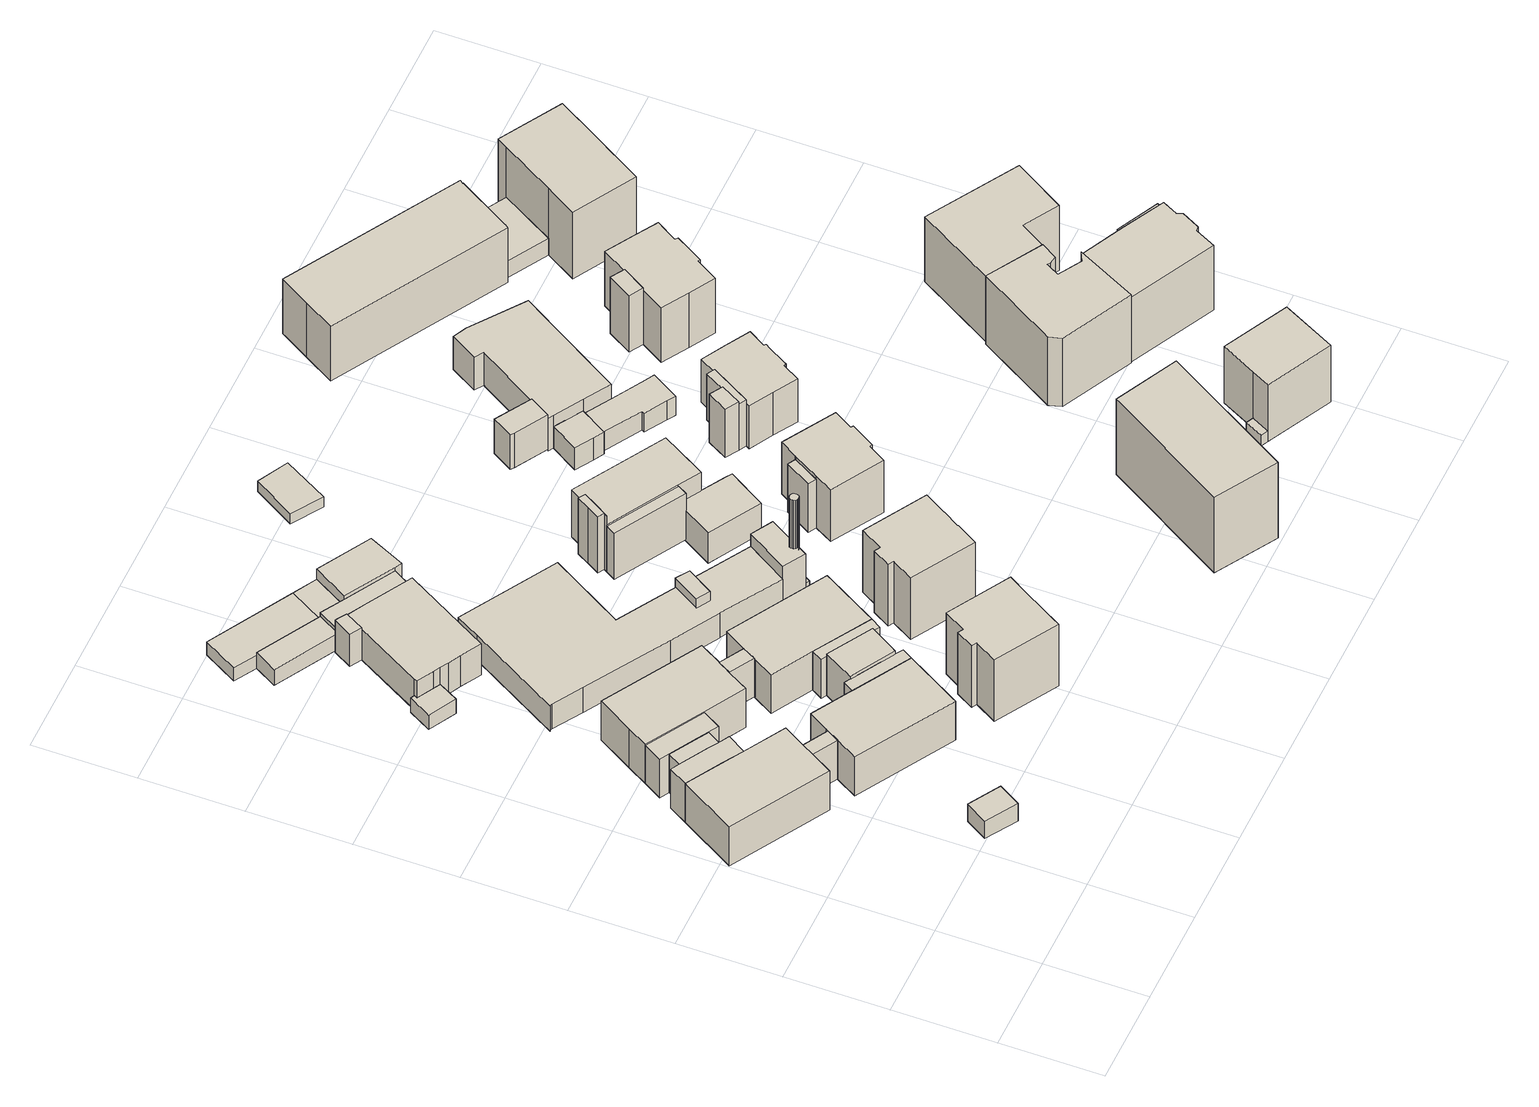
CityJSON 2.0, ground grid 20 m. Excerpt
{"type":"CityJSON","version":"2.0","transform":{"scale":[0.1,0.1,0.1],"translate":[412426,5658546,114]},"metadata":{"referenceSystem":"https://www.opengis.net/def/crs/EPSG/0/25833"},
"CityObjects":{
"building1":{"type":"Building","attributes":{"Dachtyp_tdc":"tdcTentRoof","Gemeindeschluessel":14612000,"Dachneigung":20.13,"QualitaetDacherkennung":82,"Geometrietyp2DReferenz":"3000","measuredHeight":4.89,"function":"31001_9998","roofType":"3500"},"geometry":[{"type":"Solid","lod":"1","boundaries":[[[[0,1,2,3]],[[4,5,6,7]],[[3,5,4,0]],[[2,6,5,3]],[[1,7,6,2]],[[0,4,7,1]]]]}]},
"building2":{"type":"Building","attributes":{"Gemeindeschluessel":14612000,"Geometrietyp2DReferenz":"3000","function":"31001_9998","roofType":"9999"},"children":["building2-1","building2-2","building2-3","building2-4","building2-5","building2-6","building2-7","building2-8","building2-9","building2-10","building2-11","building2-12"]},
"building2-1":{"type":"BuildingPart","attributes":{"Dachtyp_tdc":"tdcGableRoof","Dachneigung":40.23,"QualitaetDacherkennung":55,"Geometrietyp2DReferenz":"3000","measuredHeight":10.43,"roofType":"3100"},"parents":["building2"],"geometry":[{"type":"Solid","lod":"1","boundaries":[[[[8,9,10,11,12]],[[13,14,15,16,17]],[[12,13,17,8]],[[11,14,13,12]],[[10,15,14,11]],[[9,16,15,10]],[[8,17,16,9]]]]}]},
"building2-2":{"type":"BuildingPart","attributes":{"Dachtyp_tdc":"tdcGableRoof","Dachneigung":39.59,"QualitaetDacherkennung":70,"Geometrietyp2DReferenz":"3000","measuredHeight":13.3,"roofType":"3100"},"parents":["building2"],"geometry":[{"type":"Solid","lod":"1","boundaries":[[[[18,19,20,21,22,23]],[[24,25,26,27,28,29]],[[23,25,24,18]],[[22,26,25,23]],[[21,27,26,22]],[[20,28,27,21]],[[19,29,28,20]],[[18,24,29,19]]]]}]},
"building2-3":{"type":"BuildingPart","attributes":{"Dachtyp_tdc":"tdcHipAndGableRoof","Dachneigung":38.73,"QualitaetDacherkennung":57,"Geometrietyp2DReferenz":"3000","measuredHeight":13.24,"roofType":"5000"},"parents":["building2"],"geometry":[{"type":"Solid","lod":"1","boundaries":[[[[30,31,18,23,32,33,34,35]],[[36,17,16,37,38,25,24,39]],[[35,17,36,30]],[[34,16,17,35]],[[33,37,16,34]],[[32,38,37,33]],[[23,25,38,32]],[[18,24,25,23]],[[31,39,24,18]],[[30,36,39,31]]]]}]},
"building2-4":{"type":"BuildingPart","attributes":{"Dachtyp_tdc":"tdcGableRoof","Dachneigung":39.95,"QualitaetDacherkennung":63,"Geometrietyp2DReferenz":"3000","measuredHeight":13.29,"roofType":"3100"},"parents":["building2"],"geometry":[{"type":"Solid","lod":"1","boundaries":[[[[40,41,42,43]],[[28,27,44,45]],[[43,28,45,40]],[[42,27,28,43]],[[41,44,27,42]],[[40,45,44,41]]]]}]},
"building2-5":{"type":"BuildingPart","attributes":{"Dachtyp_tdc":"tdcGableRoof","Dachneigung":39.58,"QualitaetDacherkennung":53,"Geometrietyp2DReferenz":"3000","measuredHeight":13.25,"roofType":"3100"},"parents":["building2"],"geometry":[{"type":"Solid","lod":"1","boundaries":[[[[46,47,48,49,50,51,52]],[[53,54,55,56,57,58,59]],[[52,54,53,46]],[[51,55,54,52]],[[50,56,55,51]],[[49,57,56,50]],[[48,58,57,49]],[[47,59,58,48]],[[46,53,59,47]]]]}]},
"building2-6":{"type":"BuildingPart","attributes":{"Dachtyp_tdc":"tdcGableRoof","Dachneigung":41.89,"QualitaetDacherkennung":40,"Geometrietyp2DReferenz":"3000","measuredHeight":12.47,"roofType":"3100"},"parents":["building2"],"geometry":[{"type":"Solid","lod":"1","boundaries":[[[[60,61,62,63]],[[64,65,66,67]],[[63,65,64,60]],[[62,66,65,63]],[[61,67,66,62]],[[60,64,67,61]]]]}]},
"building2-7":{"type":"BuildingPart","attributes":{"Dachtyp_tdc":"tdcGableRoof","Dachneigung":39.61,"QualitaetDacherkennung":71,"Geometrietyp2DReferenz":"3000","measuredHeight":13.29,"roofType":"3100"},"parents":["building2"],"geometry":[{"type":"Solid","lod":"1","boundaries":[[[[68,69,70,71,72,73,74,75]],[[76,77,78,79,80,45,81,44]],[[75,77,76,68]],[[74,78,77,75]],[[73,79,78,74]],[[72,80,79,73]],[[71,45,80,72]],[[70,81,45,71]],[[69,44,81,70]],[[68,76,44,69]]]]}]},
"building2-8":{"type":"BuildingPart","attributes":{"Dachtyp_tdc":"tdcGableRoof","Dachneigung":39.49,"QualitaetDacherkennung":53,"Geometrietyp2DReferenz":"3000","measuredHeight":13.28,"roofType":"3100"},"parents":["building2"],"geometry":[{"type":"Solid","lod":"1","boundaries":[[[[82,83,84,85,86,87,88,89,90,91,92]],[[15,14,13,93,94,95,96,97,98,99,100]],[[92,14,15,82]],[[91,13,14,92]],[[90,93,13,91]],[[89,94,93,90]],[[88,95,94,89]],[[87,96,95,88]],[[86,97,96,87]],[[85,98,97,86]],[[84,99,98,85]],[[83,100,99,84]],[[82,15,100,83]]]]}]},
"building2-9":{"type":"BuildingPart","attributes":{"Dachtyp_tdc":"tdcGableRoof","Dachneigung":39.6,"QualitaetDacherkennung":77,"Geometrietyp2DReferenz":"3000","measuredHeight":13.27,"roofType":"3100"},"parents":["building2"],"geometry":[{"type":"Solid","lod":"1","boundaries":[[[[101,52,102,51,103,104,105,106]],[[65,107,64,108,55,109,54,110]],[[105,107,65,106]],[[104,64,107,105]],[[103,108,64,104]],[[51,55,108,103]],[[102,109,55,51]],[[52,54,109,102]],[[101,110,54,52]],[[106,65,110,101]]]]}]},
"building2-10":{"type":"BuildingPart","attributes":{"Dachtyp_tdc":"tdcGableRoof","Dachneigung":39.49,"QualitaetDacherkennung":54,"Geometrietyp2DReferenz":"3000","measuredHeight":13.27,"roofType":"3100"},"parents":["building2"],"geometry":[{"type":"Solid","lod":"1","boundaries":[[[[111,112,113,114,75,73,115,116,117,118]],[[119,120,121,122,123,79,77,124,125,126]],[[118,120,119,111]],[[117,121,120,118]],[[116,122,121,117]],[[115,123,122,116]],[[73,79,123,115]],[[75,77,79,73]],[[114,124,77,75]],[[113,125,124,114]],[[112,126,125,113]],[[111,119,126,112]]]]}]},
"building2-11":{"type":"BuildingPart","attributes":{"Dachtyp_tdc":"tdcGableRoof","Dachneigung":39.66,"QualitaetDacherkennung":78,"Geometrietyp2DReferenz":"3000","measuredHeight":13.26,"roofType":"3100"},"parents":["building2"],"geometry":[{"type":"Solid","lod":"1","boundaries":[[[[127,128,129,130,131,132,133,134]],[[135,97,136,96,137,67,138,66]],[[134,97,135,127]],[[133,136,97,134]],[[132,96,136,133]],[[131,137,96,132]],[[130,67,137,131]],[[129,138,67,130]],[[128,66,138,129]],[[127,135,66,128]]]]}]},
"building2-12":{"type":"BuildingPart","attributes":{"Dachtyp_tdc":"tdcGableRoof","Dachneigung":43.92,"QualitaetDacherkennung":57,"Geometrietyp2DReferenz":"3000","measuredHeight":10.5,"roofType":"3100"},"parents":["building2"],"geometry":[{"type":"Solid","lod":"1","boundaries":[[[[139,140,141,142]],[[57,121,120,58]],[[142,121,57,139]],[[141,120,121,142]],[[140,58,120,141]],[[139,57,58,140]]]]}]},
"building3":{"type":"Building","attributes":{"Dachtyp_tdc":"tdcPolyFlatRoof","Gemeindeschluessel":14612000,"Dachneigung":6.06,"QualitaetDacherkennung":85,"Geometrietyp2DReferenz":"3000","measuredHeight":4.31,"function":"31001_9998","roofType":"2100"},"geometry":[{"type":"Solid","lod":"1","boundaries":[[[[143,144,145,146,147]],[[148,149,150,151,152]],[[147,149,148,143]],[[146,150,149,147]],[[145,151,150,146]],[[144,152,151,145]],[[143,148,152,144]]]]}]},
"building4":{"type":"Building","attributes":{"Gemeindeschluessel":14612000,"Geometrietyp2DReferenz":"3000","function":"31001_9998","roofType":"9999"},"children":["building4-1","building4-2","building4-3"]},
"building4-1":{"type":"BuildingPart","attributes":{"Dachtyp_tdc":"tdcPolyFlatRoof","Dachneigung":0,"QualitaetDacherkennung":68,"Geometrietyp2DReferenz":"3000","measuredHeight":3.52,"roofType":"1000"},"parents":["building4"],"geometry":[{"type":"Solid","lod":"1","boundaries":[[[[153,154,155,156,157,158]],[[159,160,161,162,163,164]],[[158,160,159,153]],[[157,161,160,158]],[[156,162,161,157]],[[155,163,162,156]],[[154,164,163,155]],[[153,159,164,154]]]]}]},
"building4-2":{"type":"BuildingPart","attributes":{"Dachtyp_tdc":"tdcGableRoof","Dachneigung":10.04,"QualitaetDacherkennung":68,"Geometrietyp2DReferenz":"3000","measuredHeight":8.79,"roofType":"3100"},"parents":["building4"],"geometry":[{"type":"Solid","lod":"1","boundaries":[[[[165,166,167,168,169,170,171,172,173,174,175,176]],[[177,178,179,163,180,162,161,181,182,183,184,185]],[[176,178,177,165]],[[175,179,178,176]],[[174,163,179,175]],[[173,180,163,174]],[[172,162,180,173]],[[171,161,162,172]],[[170,181,161,171]],[[169,182,181,170]],[[168,183,182,169]],[[167,184,183,168]],[[166,185,184,167]],[[165,177,185,166]]]]}]},
"building4-3":{"type":"BuildingPart","attributes":{"Dachtyp_tdc":"tdcPolyFlatRoof","Dachneigung":0,"QualitaetDacherkennung":84,"Geometrietyp2DReferenz":"3000","measuredHeight":8.21,"roofType":"1000"},"parents":["building4"],"geometry":[{"type":"Solid","lod":"1","boundaries":[[[[186,187,188,189,190]],[[191,192,193,182,181]],[[190,192,191,186]],[[189,193,192,190]],[[188,182,193,189]],[[187,181,182,188]],[[186,191,181,187]]]]}]},
"building5":{"type":"Building","attributes":{"Dachtyp_tdc":"tdcPolyFlatRoof","Gemeindeschluessel":14612000,"Dachneigung":3.54,"QualitaetDacherkennung":86,"Geometrietyp2DReferenz":"3000","measuredHeight":3.54,"function":"31001_9998","roofType":"2100"},"geometry":[{"type":"Solid","lod":"1","boundaries":[[[[194,195,196,197,198]],[[199,200,201,150,149]],[[198,200,199,194]],[[197,201,200,198]],[[196,150,201,197]],[[195,149,150,196]],[[194,199,149,195]]]]}]},
"building6":{"type":"Building","attributes":{"Gemeindeschluessel":14612000,"Geometrietyp2DReferenz":"3000","function":"31001_9998","roofType":"9999"},"children":["building6-1","building6-2"]},
"building6-1":{"type":"BuildingPart","attributes":{"Dachtyp_tdc":"tdcPolyFlatRoof","Dachneigung":0,"QualitaetDacherkennung":58,"Geometrietyp2DReferenz":"3000","measuredHeight":10.36,"roofType":"1000"},"parents":["building6"],"geometry":[{"type":"Solid","lod":"1","boundaries":[[[[202,203,204,205]],[[206,207,208,209]],[[205,207,206,202]],[[204,208,207,205]],[[203,209,208,204]],[[202,206,209,203]]]]}]},
"building6-2":{"type":"BuildingPart","attributes":{"Dachtyp_tdc":"tdcTentRoof","Dachneigung":28.94,"QualitaetDacherkennung":66,"Geometrietyp2DReferenz":"3000","measuredHeight":17.93,"roofType":"3500"},"parents":["building6"],"geometry":[{"type":"Solid","lod":"1","boundaries":[[[[210,211,212,213,214,215,216,217,218,219]],[[220,221,222,223,224,225,209,208,226,227]],[[219,221,220,210]],[[218,222,221,219]],[[217,223,222,218]],[[216,224,223,217]],[[215,225,224,216]],[[214,209,225,215]],[[213,208,209,214]],[[212,226,208,213]],[[211,227,226,212]],[[210,220,227,211]]]]}]},
"building7":{"type":"Building","attributes":{"Dachtyp_tdc":"tdcPolyFlatRoof","Gemeindeschluessel":14612000,"Dachneigung":0,"QualitaetDacherkennung":29,"Geometrietyp2DReferenz":"3000","measuredHeight":5.09,"function":"31001_9998","roofType":"1000"},"geometry":[{"type":"Solid","lod":"1","boundaries":[[[[228,229,230,231,232]],[[151,150,233,234,235]],[[232,150,151,228]],[[231,233,150,232]],[[230,234,233,231]],[[229,235,234,230]],[[228,151,235,229]]]]}]},
"building8":{"type":"Building","attributes":{"Gemeindeschluessel":14612000,"Geometrietyp2DReferenz":"3000","BezugspunktDach":"2000","function":"31001_9998"},"children":["building8-1","building8-2"]},
"building8-1":{"type":"BuildingPart","attributes":{"Dachtyp_tdc":"tdcLeanToRoof","Dachneigung":0,"QualitaetDacherkennung":0,"Geometrietyp2DReferenz":"3000","measuredHeight":6.22},"parents":["building8"],"geometry":[{"type":"Solid","lod":"1","boundaries":[[[[236,237,238,239,240,241,242,243,244,245,246,247,248]],[[249,250,251,252,253,254,255,256,257,258,259,260,261]],[[248,250,249,236]],[[247,251,250,248]],[[246,252,251,247]],[[245,253,252,246]],[[244,254,253,245]],[[243,255,254,244]],[[242,256,255,243]],[[241,257,256,242]],[[240,258,257,241]],[[239,259,258,240]],[[238,260,259,239]],[[237,261,260,238]],[[236,249,261,237]]]]}]},
"building8-2":{"type":"BuildingPart","attributes":{"Dachtyp_tdc":"tdcLeanToRoof","Dachneigung":0,"QualitaetDacherkennung":0,"Geometrietyp2DReferenz":"3000","measuredHeight":8.44},"parents":["building8"],"geometry":[{"type":"Solid","lod":"1","boundaries":[[[[262,263,264,265]],[[266,267,268,269]],[[265,267,266,262]],[[264,268,267,265]],[[263,269,268,264]],[[262,266,269,263]]]]}]},
"building9":{"type":"Building","attributes":{"Dachtyp_tdc":"tdcPolyFlatRoof","Gemeindeschluessel":14612000,"Dachneigung":3.47,"QualitaetDacherkennung":79,"Geometrietyp2DReferenz":"3000","measuredHeight":3.52,"function":"31001_9998","roofType":"2100"},"geometry":[{"type":"Solid","lod":"1","boundaries":[[[[270,197,196,271]],[[272,233,150,201]],[[271,233,272,270]],[[196,150,233,271]],[[197,201,150,196]],[[270,272,201,197]]]]}]},
"building10":{"type":"Building","attributes":{"Dachtyp_tdc":"tdcPolyFlatRoof","Gemeindeschluessel":14612000,"Dachneigung":0,"QualitaetDacherkennung":66,"Geometrietyp2DReferenz":"3000","measuredHeight":5.75,"function":"31001_9998","roofType":"1000"},"geometry":[{"type":"Solid","lod":"1","boundaries":[[[[273,274,275,276,277]],[[278,279,280,281,282]],[[277,279,278,273]],[[276,280,279,277]],[[275,281,280,276]],[[274,282,281,275]],[[273,278,282,274]]]]}]},
"building11":{"type":"Building","attributes":{"Gemeindeschluessel":14612000,"Geometrietyp2DReferenz":"3000","function":"31001_9998","roofType":"9999"},"children":["building11-1","building11-2"]},
"building11-1":{"type":"BuildingPart","attributes":{"Dachtyp_tdc":"tdcGableRoof","Dachneigung":67.56,"QualitaetDacherkennung":7,"Geometrietyp2DReferenz":"3000","measuredHeight":15.41,"roofType":"3100"},"parents":["building11"],"geometry":[{"type":"Solid","lod":"1","boundaries":[[[[283,284,285,286]],[[287,288,289,290]],[[286,288,287,283]],[[285,289,288,286]],[[284,290,289,285]],[[283,287,290,284]]]]}]},
"building11-2":{"type":"BuildingPart","attributes":{"Dachtyp_tdc":"tdcTentRoof","Dachneigung":27.83,"QualitaetDacherkennung":65,"Geometrietyp2DReferenz":"3000","measuredHeight":17.84,"roofType":"3500"},"parents":["building11"],"geometry":[{"type":"Solid","lod":"1","boundaries":[[[[291,292,293,294,295,296,297,298,299,300,301,302]],[[303,287,290,304,305,306,307,308,309,310,311,312]],[[302,287,303,291]],[[301,290,287,302]],[[300,304,290,301]],[[299,305,304,300]],[[298,306,305,299]],[[297,307,306,298]],[[296,308,307,297]],[[295,309,308,296]],[[294,310,309,295]],[[293,311,310,294]],[[292,312,311,293]],[[291,303,312,292]]]]}]},
"building12":{"type":"Building","attributes":{"Gemeindeschluessel":14612000,"QualitaetDacherkennung":100,"Geometrietyp2DReferenz":"3000","function":"31001_9998","roofType":"9999"},"children":["building12-1","building12-2","building12-3"]},
"building12-1":{"type":"BuildingPart","attributes":{"Dachtyp_tdc":"tdcPolyFlatRoof","Dachneigung":0,"QualitaetDacherkennung":100,"Geometrietyp2DReferenz":"3000","measuredHeight":21.04,"roofType":"1000"},"parents":["building12"],"geometry":[{"type":"Solid","lod":"1","boundaries":[[[[313,314,315,316,317,318,319,320,321,322,323,324,325,326,327,328,329,330]],[[331,332,333,334,335,336,337,338,339,340,341,342,343,344,345,346,347,348]],[[330,332,331,313]],[[329,333,332,330]],[[328,334,333,329]],[[327,335,334,328]],[[326,336,335,327]],[[325,337,336,326]],[[324,338,337,325]],[[323,339,338,324]],[[322,340,339,323]],[[321,341,340,322]],[[320,342,341,321]],[[319,343,342,320]],[[318,344,343,319]],[[317,345,344,318]],[[316,346,345,317]],[[315,347,346,316]],[[314,348,347,315]],[[313,331,348,314]]]]}]},
"building12-2":{"type":"BuildingPart","attributes":{"Dachtyp_tdc":"tdcLeanToRoof","Dachneigung":0,"QualitaetDacherkennung":100,"Geometrietyp2DReferenz":"3000","measuredHeight":9.46,"roofType":"2100"},"parents":["building12"],"geometry":[{"type":"Solid","lod":"1","boundaries":[[[[349,350,351,352]],[[254,353,354,255]],[[352,353,254,349]],[[351,354,353,352]],[[350,255,354,351]],[[349,254,255,350]]]]}]},
"building12-3":{"type":"BuildingPart","attributes":{"Dachtyp_tdc":"tdcLeanToRoof","Dachneigung":0,"QualitaetDacherkennung":100,"Geometrietyp2DReferenz":"3000","measuredHeight":1.79,"roofType":"2100"},"parents":["building12"],"geometry":[{"type":"Solid","lod":"1","boundaries":[[[[355,356,357,358]],[[359,360,361,362]],[[358,360,359,355]],[[357,361,360,358]],[[356,362,361,357]],[[355,359,362,356]]]]}]},
"building13":{"type":"Building","attributes":{"Gemeindeschluessel":14612000,"Geometrietyp2DReferenz":"3000","function":"31001_9998","roofType":"9999"},"children":["building13-1","building13-2","building13-3"]},
"building13-1":{"type":"BuildingPart","attributes":{"Dachtyp_tdc":"tdcGableRoof","Dachneigung":11.08,"QualitaetDacherkennung":44,"Geometrietyp2DReferenz":"3000","measuredHeight":14.63,"roofType":"3100"},"parents":["building13"],"geometry":[{"type":"Solid","lod":"1","boundaries":[[[[363,364,365,366,367,368,369]],[[370,371,372,373,374,375,376]],[[369,371,370,363]],[[368,372,371,369]],[[367,373,372,368]],[[366,374,373,367]],[[365,375,374,366]],[[364,376,375,365]],[[363,370,376,364]]]]}]},
"building13-2":{"type":"BuildingPart","attributes":{"Dachtyp_tdc":"tdcHipAndGableRoof","Dachneigung":10.01,"QualitaetDacherkennung":64,"Geometrietyp2DReferenz":"3000","measuredHeight":12.62,"roofType":"5000"},"parents":["building13"],"geometry":[{"type":"Solid","lod":"1","boundaries":[[[[377,378,379,380,381,382,383,384]],[[385,376,386,387,388,389,390,371]],[[384,376,385,377]],[[383,386,376,384]],[[382,387,386,383]],[[381,388,387,382]],[[380,389,388,381]],[[379,390,389,380]],[[378,371,390,379]],[[377,385,371,378]]]]}]},
"building13-3":{"type":"BuildingPart","attributes":{"Dachtyp_tdc":"tdcPolyFlatRoof","Dachneigung":9.27,"QualitaetDacherkennung":50,"Geometrietyp2DReferenz":"3000","measuredHeight":11.96,"roofType":"2100"},"parents":["building13"],"geometry":[{"type":"Solid","lod":"1","boundaries":[[[[391,392,393,394]],[[395,396,371,390]],[[394,396,395,391]],[[393,371,396,394]],[[392,390,371,393]],[[391,395,390,392]]]]}]},
"building14":{"type":"Building","attributes":{"Dachtyp_tdc":"tdcPolyFlatRoof","Gemeindeschluessel":14612000,"Dachneigung":0,"QualitaetDacherkennung":81,"Geometrietyp2DReferenz":"3000","measuredHeight":2.6,"function":"31001_9998","roofType":"1000"},"geometry":[{"type":"Solid","lod":"1","boundaries":[[[[397,398,399,400]],[[401,402,403,404]],[[400,402,401,397]],[[399,403,402,400]],[[398,404,403,399]],[[397,401,404,398]]]]}]},
"building15":{"type":"Building","attributes":{"Dachtyp_tdc":"tdcFreeFormRoof","Gemeindeschluessel":14612000,"Dachneigung":10.71,"QualitaetDacherkennung":31,"Geometrietyp2DReferenz":"3000","measuredHeight":8.39,"function":"31001_9998","roofType":"5000"},"geometry":[{"type":"Solid","lod":"1","boundaries":[[[[405,406,407,408,409,410]],[[411,412,413,414,415,416]],[[410,412,411,405]],[[409,413,412,410]],[[408,414,413,409]],[[407,415,414,408]],[[406,416,415,407]],[[405,411,416,406]]]]}]},
"building16":{"type":"Building","attributes":{"Dachtyp_tdc":"tdcPolyFlatRoof","Gemeindeschluessel":14612000,"Dachneigung":0,"QualitaetDacherkennung":51,"Geometrietyp2DReferenz":"3000","measuredHeight":3.13,"function":"31001_9998","roofType":"1000"},"geometry":[{"type":"Solid","lod":"1","boundaries":[[[[417,418,419,420,421]],[[422,423,424,425,426]],[[421,423,422,417]],[[420,424,423,421]],[[419,425,424,420]],[[418,426,425,419]],[[417,422,426,418]]]]}]},
"building17":{"type":"Building","attributes":{"Gemeindeschluessel":14612000,"Geometrietyp2DReferenz":"3000","function":"31001_9998","roofType":"9999"},"children":["building17-1","building17-2"]},
"building17-1":{"type":"BuildingPart","attributes":{"Dachtyp_tdc":"tdcGableRoof","Dachneigung":53.77,"QualitaetDacherkennung":24,"Geometrietyp2DReferenz":"3000","measuredHeight":14.52,"roofType":"3100"},"parents":["building17"],"geometry":[{"type":"Solid","lod":"1","boundaries":[[[[427,428,429,430,431]],[[432,433,434,435,436]],[[431,433,432,427]],[[430,434,433,431]],[[429,435,434,430]],[[428,436,435,429]],[[427,432,436,428]]]]}]},
"building17-2":{"type":"BuildingPart","attributes":{"Dachtyp_tdc":"tdcHipRoof","Dachneigung":24.87,"QualitaetDacherkennung":68,"Geometrietyp2DReferenz":"3000","measuredHeight":14.62,"roofType":"3200"},"parents":["building17"],"geometry":[{"type":"Solid","lod":"1","boundaries":[[[[437,438,439,440,441,442,443,444,445,446,447,448]],[[435,434,449,450,451,452,453,454,455,456,457,436]],[[448,434,435,437]],[[447,449,434,448]],[[446,450,449,447]],[[445,451,450,446]],[[444,452,451,445]],[[443,453,452,444]],[[442,454,453,443]],[[441,455,454,442]],[[440,456,455,441]],[[439,457,456,440]],[[438,436,457,439]],[[437,435,436,438]]]]}]},
"building18":{"type":"Building","attributes":{"Dachtyp_tdc":"tdcPolyFlatRoof","Gemeindeschluessel":14612000,"Dachneigung":0,"QualitaetDacherkennung":74,"Geometrietyp2DReferenz":"3000","measuredHeight":8.72,"function":"31001_9998","roofType":"1000"},"geometry":[{"type":"Solid","lod":"1","boundaries":[[[[458,459,460,461,462]],[[463,464,465,466,467]],[[462,464,463,458]],[[461,465,464,462]],[[460,466,465,461]],[[459,467,466,460]],[[458,463,467,459]]]]}]},
"building19":{"type":"Building","attributes":{"Dachtyp_tdc":"tdcCutGableRoof","Gemeindeschluessel":14612000,"Dachneigung":0.348,"QualitaetDacherkennung":59,"Geometrietyp2DReferenz":"3000","measuredHeight":21.14,"function":"31001_9998","roofType":"9999"},"geometry":[{"type":"Solid","lod":"1","boundaries":[[[[468,469,470,471]],[[472,473,474,475]],[[471,473,472,468]],[[470,474,473,471]],[[469,475,474,470]],[[468,472,475,469]]]]}]},
"building20":{"type":"Building","attributes":{"Gemeindeschluessel":14612000,"Geometrietyp2DReferenz":"3000","function":"31001_9998","roofType":"9999"},"children":["building20-1","building20-2"]},
"building20-1":{"type":"BuildingPart","attributes":{"Dachtyp_tdc":"tdcGableRoof","Dachneigung":18.79,"QualitaetDacherkennung":74,"Geometrietyp2DReferenz":"3000","measuredHeight":6.24,"roofType":"3100"},"parents":["building20"],"geometry":[{"type":"Solid","lod":"1","boundaries":[[[[476,477,478,479,480,481,482]],[[483,484,485,486,487,488,489]],[[482,483,489,476]],[[481,484,483,482]],[[480,485,484,481]],[[479,486,485,480]],[[478,487,486,479]],[[477,488,487,478]],[[476,489,488,477]]]]}]},
"building20-2":{"type":"BuildingPart","attributes":{"Dachtyp_tdc":"tdcGableRoof","Dachneigung":10.27,"QualitaetDacherkennung":30,"Geometrietyp2DReferenz":"3000","measuredHeight":6.03,"roofType":"3100"},"parents":["building20"],"geometry":[{"type":"Solid","lod":"1","boundaries":[[[[490,491,492,493,494,495,496,497,498,499]],[[500,501,502,489,488,503,504,505,506,507]],[[499,501,500,490]],[[498,502,501,499]],[[497,489,502,498]],[[496,488,489,497]],[[495,503,488,496]],[[494,504,503,495]],[[493,505,504,494]],[[492,506,505,493]],[[491,507,506,492]],[[490,500,507,491]]]]}]},
"building21":{"type":"Building","attributes":{"Gemeindeschluessel":14612000,"Geometrietyp2DReferenz":"3000","function":"31001_9998","roofType":"9999"},"children":["building21-1","building21-2","building21-3"]},
"building21-1":{"type":"BuildingPart","attributes":{"Dachtyp_tdc":"tdcGableRoof","Dachneigung":15.86,"QualitaetDacherkennung":57,"Geometrietyp2DReferenz":"3000","measuredHeight":12.62,"roofType":"3100"},"parents":["building21"],"geometry":[{"type":"Solid","lod":"1","boundaries":[[[[508,509,510,511]],[[512,513,514,515]],[[511,513,512,508]],[[510,514,513,511]],[[509,515,514,510]],[[508,512,515,509]]]]}]},
"building21-2":{"type":"BuildingPart","attributes":{"Dachtyp_tdc":"tdcGableRoof","Dachneigung":21.7,"QualitaetDacherkennung":70,"Geometrietyp2DReferenz":"3000","measuredHeight":12.03,"roofType":"3100"},"parents":["building21"],"geometry":[{"type":"Solid","lod":"1","boundaries":[[[[516,517,518,519,520,521,522,523,524,525,526,527,528,529,530]],[[531,532,533,534,535,536,537,538,539,540,541,542,543,544,545]],[[530,532,531,516]],[[529,533,532,530]],[[528,534,533,529]],[[527,535,534,528]],[[526,536,535,527]],[[525,537,536,526]],[[524,538,537,525]],[[523,539,538,524]],[[522,540,539,523]],[[521,541,540,522]],[[520,542,541,521]],[[519,543,542,520]],[[518,544,543,519]],[[517,545,544,518]],[[516,531,545,517]]]]}]},
"building21-3":{"type":"BuildingPart","attributes":{"Dachtyp_tdc":"tdcGableRoof","Dachneigung":10.26,"QualitaetDacherkennung":37,"Geometrietyp2DReferenz":"3000","measuredHeight":12.78,"roofType":"3100"},"parents":["building21"],"geometry":[{"type":"Solid","lod":"1","boundaries":[[[[546,547,548,549,550]],[[512,515,551,541,540]],[[550,515,512,546]],[[549,551,515,550]],[[548,541,551,549]],[[547,540,541,548]],[[546,512,540,547]]]]}]},
"building22":{"type":"Building","attributes":{"Dachtyp_tdc":"tdcPolyFlatRoof","Gemeindeschluessel":14612000,"Dachneigung":0,"QualitaetDacherkennung":92,"Geometrietyp2DReferenz":"3000","measuredHeight":8.29,"function":"31001_9998","roofType":"1000"},"geometry":[{"type":"Solid","lod":"1","boundaries":[[[[552,553,554,555,556,557,558,559,560,561,562]],[[563,564,565,566,567,568,569,570,571,572,573]],[[562,564,563,552]],[[561,565,564,562]],[[560,566,565,561]],[[559,567,566,560]],[[558,568,567,559]],[[557,569,568,558]],[[556,570,569,557]],[[555,571,570,556]],[[554,572,571,555]],[[553,573,572,554]],[[552,563,573,553]]]]}]},
"building23":{"type":"Building","attributes":{"Gemeindeschluessel":14612000,"Geometrietyp2DReferenz":"3000","function":"31001_9998","roofType":"9999"},"children":["building23-1","building23-2"]},
"building23-1":{"type":"BuildingPart","attributes":{"Dachtyp_tdc":"tdcHipAndGableRoof","Dachneigung":11.7,"QualitaetDacherkennung":33,"Geometrietyp2DReferenz":"3000","measuredHeight":16.03,"roofType":"5000"},"parents":["building23"],"geometry":[{"type":"Solid","lod":"1","boundaries":[[[[574,575,576,577,578]],[[579,580,581,582,583]],[[578,580,579,574]],[[577,581,580,578]],[[576,582,581,577]],[[575,583,582,576]],[[574,579,583,575]]]]}]},
"building23-2":{"type":"BuildingPart","attributes":{"Dachtyp_tdc":"tdcPolyFlatRoof","Dachneigung":10.52,"QualitaetDacherkennung":35,"Geometrietyp2DReferenz":"3000","measuredHeight":3,"roofType":"2100"},"parents":["building23"],"geometry":[{"type":"Solid","lod":"1","boundaries":[[[[584,585,586,587]],[[588,589,580,579]],[[587,589,588,584]],[[586,580,589,587]],[[585,579,580,586]],[[584,588,579,585]]]]}]},
"building24":{"type":"Building","attributes":{"Dachtyp_tdc":"tdcCutGableRoof","Gemeindeschluessel":14612000,"Dachneigung":49.26,"QualitaetDacherkennung":78,"Geometrietyp2DReferenz":"3000","measuredHeight":15.46,"function":"31001_9998","roofType":"9999"},"geometry":[{"type":"Solid","lod":"1","boundaries":[[[[590,591,592,593]],[[594,595,596,597]],[[593,595,594,590]],[[592,596,595,593]],[[591,597,596,592]],[[590,594,597,591]]]]}]},
"building25":{"type":"Building","attributes":{"Dachtyp_tdc":"tdcFreeFormRoof","Gemeindeschluessel":14612000,"Dachneigung":40.69,"QualitaetDacherkennung":27,"Geometrietyp2DReferenz":"3000","measuredHeight":19.94,"function":"31001_9998","roofType":"5000"},"geometry":[{"type":"Solid","lod":"1","boundaries":[[[[598,599,600,601,602,603,604,605,606,607,608]],[[609,610,611,612,613,614,615,616,617,618,619]],[[608,610,609,598]],[[607,611,610,608]],[[606,612,611,607]],[[605,613,612,606]],[[604,614,613,605]],[[603,615,614,604]],[[602,616,615,603]],[[601,617,616,602]],[[600,618,617,601]],[[599,619,618,600]],[[598,609,619,599]]]]}]},
"building26":{"type":"Building","attributes":{"Dachtyp_tdc":"tdcGableRoof","Gemeindeschluessel":14612000,"Dachneigung":26.49,"QualitaetDacherkennung":33,"Geometrietyp2DReferenz":"3000","measuredHeight":15.43,"function":"31001_9998","roofType":"3100"},"geometry":[{"type":"Solid","lod":"1","boundaries":[[[[620,621,622,623,624,625,626,627,628,629,630,631]],[[595,632,633,634,635,636,637,638,639,640,641,596]],[[631,632,595,620]],[[630,633,632,631]],[[629,634,633,630]],[[628,635,634,629]],[[627,636,635,628]],[[626,637,636,627]],[[625,638,637,626]],[[624,639,638,625]],[[623,640,639,624]],[[622,641,640,623]],[[621,596,641,622]],[[620,595,596,621]]]]}]},
"building27":{"type":"Building","attributes":{"Gemeindeschluessel":14612000,"Geometrietyp2DReferenz":"3000","function":"31001_9998","roofType":"9999"},"children":["building27-1","building27-2","building27-3","building27-4"]},
"building27-1":{"type":"BuildingPart","attributes":{"Dachtyp_tdc":"tdcGableRoof","Dachneigung":69.1,"QualitaetDacherkennung":6,"Geometrietyp2DReferenz":"3000","measuredHeight":13.9,"roofType":"3100"},"parents":["building27"],"geometry":[{"type":"Solid","lod":"1","boundaries":[[[[642,643,644,645]],[[646,647,648,649]],[[645,647,646,642]],[[644,648,647,645]],[[643,649,648,644]],[[642,646,649,643]]]]}]},
"building27-2":{"type":"BuildingPart","attributes":{"Dachtyp_tdc":"tdcHipAndGableRoof","Dachneigung":20.98,"QualitaetDacherkennung":53,"Geometrietyp2DReferenz":"3000","measuredHeight":15.16,"roofType":"5000"},"parents":["building27"],"geometry":[{"type":"Solid","lod":"1","boundaries":[[[[650,651,652,653,654,655,656,657,658]],[[659,660,661,662,663,664,665,666,667]],[[658,660,659,650]],[[657,661,660,658]],[[656,662,661,657]],[[655,663,662,656]],[[654,664,663,655]],[[653,665,664,654]],[[652,666,665,653]],[[651,667,666,652]],[[650,659,667,651]]]]}]},
"building27-3":{"type":"BuildingPart","attributes":{"Dachtyp_tdc":"tdcPolyFlatRoof","Dachneigung":0,"QualitaetDacherkennung":76,"Geometrietyp2DReferenz":"3000","measuredHeight":4.17,"roofType":"1000"},"parents":["building27"],"geometry":[{"type":"Solid","lod":"1","boundaries":[[[[668,669,670,671,672]],[[662,673,674,664,663]],[[672,673,662,668]],[[671,674,673,672]],[[670,664,674,671]],[[669,663,664,670]],[[668,662,663,669]]]]}]},
"building27-4":{"type":"BuildingPart","attributes":{"Dachtyp_tdc":"tdcHipRoof","Dachneigung":17.56,"QualitaetDacherkennung":42,"Geometrietyp2DReferenz":"3000","measuredHeight":18.48,"roofType":"3200"},"parents":["building27"],"geometry":[{"type":"Solid","lod":"1","boundaries":[[[[675,676,677,678,679,680,681,682]],[[649,683,684,674,673,685,686,646]],[[681,683,649,682]],[[680,684,683,681]],[[679,674,684,680]],[[678,673,674,679]],[[677,685,673,678]],[[676,686,685,677]],[[675,646,686,676]],[[682,649,646,675]]]]}]},
"building28":{"type":"Building","attributes":{"Gemeindeschluessel":14612000,"Geometrietyp2DReferenz":"3000","function":"31001_9998","roofType":"9999"},"children":["building28-1","building28-2"]},
"building28-1":{"type":"BuildingPart","attributes":{"Dachtyp_tdc":"tdcPolyFlatRoof","Dachneigung":39.3,"QualitaetDacherkennung":39,"Geometrietyp2DReferenz":"3000","measuredHeight":15.41,"roofType":"2100"},"parents":["building28"],"geometry":[{"type":"Solid","lod":"1","boundaries":[[[[687,688,689,690]],[[691,692,693,694]],[[690,692,691,687]],[[689,693,692,690]],[[688,694,693,689]],[[687,691,694,688]]]]}]},
"building28-2":{"type":"BuildingPart","attributes":{"Dachtyp_tdc":"tdcHipAndGableRoof","Dachneigung":33.3,"QualitaetDacherkennung":55,"Geometrietyp2DReferenz":"3000","measuredHeight":19.26,"roofType":"5000"},"parents":["building28"],"geometry":[{"type":"Solid","lod":"1","boundaries":[[[[695,696,697,698,699,700,701,702,703,704]],[[705,691,694,706,707,708,709,710,711,712]],[[704,691,705,695]],[[703,694,691,704]],[[702,706,694,703]],[[701,707,706,702]],[[700,708,707,701]],[[699,709,708,700]],[[698,710,709,699]],[[697,711,710,698]],[[696,712,711,697]],[[695,705,712,696]]]]}]},
"building29":{"type":"Building","attributes":{"Dachtyp_tdc":"tdcFreeFormRoof","Gemeindeschluessel":14612000,"Dachneigung":40.11,"QualitaetDacherkennung":56,"Geometrietyp2DReferenz":"3000","measuredHeight":19.05,"function":"31001_9998","roofType":"5000"},"geometry":[{"type":"Solid","lod":"1","boundaries":[[[[713,714,715,716,717,718]],[[719,720,721,722,723,724]],[[718,720,719,713]],[[717,721,720,718]],[[716,722,721,717]],[[715,723,722,716]],[[714,724,723,715]],[[713,719,724,714]]]]}]}
},
"vertices":[
[231,204,47],[291,167,47],[317,210,47],[257,246,47],[231,204,3],[257,246,3],[317,210,3],[291,167,3],
[382,696,102],[396,721,102],[350,748,102],[349,748,102],[335,723,102],[335,723,4],[349,748,4],[350,748,4],[396,721,4],[382,696,4],
[435,609,103],[423,588,103],[433,582,103],[518,532,103],[531,524,103],[543,544,103],[435,609,4],[543,544,4],[531,524,4],[518,532,4],[433,582,4],[423,588,4],
[380,693,103],[357,654,103],[607,654,103],[421,763,103],[396,721,103],[382,696,103],[380,693,4],[421,763,4],[607,654,4],[357,654,4],
[400,525,110],[484,476,110],[518,532,110],[433,582,110],[484,476,4],[400,525,4],
[3,584,103],[189,475,103],[214,517,103],[228,541,103],[253,583,103],[175,629,103],[67,693,103],[3,584,4],[67,693,4],[175,629,4],[253,583,4],[228,541,4],[214,517,4],[189,475,4],
[178,676,101],[194,702,101],[121,745,101],[106,719,101],[178,676,4],[106,719,4],[121,745,4],[194,702,4],
[498,467,103],[484,476,103],[428,508,103],[400,525,103],[389,531,103],[377,511,103],[416,488,103],[486,447,103],[498,467,4],[486,447,4],[416,488,4],[377,511,4],[389,531,4],[428,508,4],
[350,748,103],[374,790,103],[188,900,103],[147,830,103],[124,791,103],[233,727,103],[311,682,103],[333,721,103],[335,724,103],[335,723,103],[349,748,103],[335,724,4],[333,721,4],[311,682,4],[233,727,4],[124,791,4],[147,830,4],[188,900,4],[374,790,4],
[88,729,103],[137,652,103],[197,665,103],[178,676,103],[159,688,103],[106,719,103],[159,688,4],[197,665,4],[137,652,4],[88,729,4],
[260,490,103],[236,448,103],[422,338,103],[463,408,103],[300,556,103],[277,518,103],[275,514,103],[261,490,103],[260,490,4],[261,490,4],[275,514,4],[277,518,4],[300,556,4],[463,408,4],[422,338,4],[236,448,4],
[103,755,102],[121,745,102],[174,714,102],[194,702,102],[212,691,102],[233,727,102],[195,749,102],[124,791,102],[103,755,4],[195,749,4],[212,691,4],[174,714,4],
[228,541,102],[214,517,102],[261,490,102],[275,514,102],
[84,1465,50],[199,1399,50],[204,1396,50],[229,1439,50],[109,1508,50],[84,1465,10],[109,1508,10],[229,1439,10],[204,1396,10],[199,1399,10],
[95,1182,42],[148,1153,42],[169,1191,42],[125,1216,42],[128,1222,42],[120,1226,42],[95,1182,6],[120,1226,6],[128,1222,6],[125,1216,6],[169,1191,6],[148,1153,6],
[247,1147,85],[293,1228,85],[343,1316,85],[253,1368,85],[220,1386,85],[200,1350,85],[128,1222,85],[125,1216,85],[157,1198,85],[169,1191,85],[185,1182,85],[209,1170,85],[247,1147,6],[209,1170,6],[185,1182,6],[157,1198,6],[200,1350,6],[220,1386,6],[253,1368,6],[343,1316,6],[293,1228,6],
[178,1363,88],[200,1350,88],[220,1386,88],[204,1396,88],[199,1399,88],[178,1363,6],[199,1399,6],[204,1396,6],
[67,1533,43],[109,1508,43],[229,1439,43],[267,1506,43],[105,1599,43],[67,1533,10],[105,1599,10],[267,1506,10],
[663,293,107],[652,300,107],[632,266,107],[643,259,107],[663,293,4],[643,259,4],[632,266,4],[652,300,4],
[513,336,160],[488,293,160],[607,223,160],[632,266,160],[652,300,160],[677,342,160],[558,412,160],[533,370,160],[523,376,160],[503,342,160],[513,336,4],[503,342,4],[523,376,4],[533,370,4],[558,412,4],[677,342,4],[607,223,4],[488,293,4],
[204,1396,60],[343,1316,60],[368,1358,60],[273,1413,60],[229,1439,60],[273,1413,10],[368,1358,10],[343,1316,10],
[174,989,66],[176,989,66],[180,988,66],[237,953,66],[396,857,66],[486,803,66],[487,804,66],[601,734,66],[650,814,66],[403,962,66],[488,1106,66],[305,1214,66],[278,1168,66],[174,989,3],[278,1168,3],[305,1214,3],[488,1106,3],[403,962,3],[650,814,3],[601,734,3],[487,804,3],[486,803,3],[396,857,3],[237,953,3],[180,988,3],[176,989,3],
[482,845,89],[507,830,89],[538,881,89],[513,897,89],[482,845,5],[513,897,5],[538,881,5],[507,830,5],
[312,1481,43],[273,1413,43],[312,1481,10],
[414,1422,69],[312,1481,69],[273,1413,69],[368,1358,69],[381,1351,69],[414,1422,11],[381,1351,11],[368,1358,11],[273,1413,11],[312,1481,11],
[773,505,129],[752,471,129],[764,464,129],[784,498,129],[773,505,3],[784,498,3],[764,464,3],[752,471,3],
[772,505,160],[798,548,160],[679,618,160],[654,575,160],[643,581,160],[623,547,160],[633,541,160],[609,499,160],[728,429,160],[753,471,160],[752,471,160],[773,505,160],[772,505,3],[753,471,3],[728,429,3],[609,499,3],[633,541,3],[623,547,3],[643,581,3],[654,575,3],[679,618,3],[798,548,3],
[663,733,220],[663,736,220],[663,739,220],[662,741,220],[659,743,220],[656,744,220],[654,744,220],[651,743,220],[649,741,220],[647,739,220],[647,736,220],[647,733,220],[649,730,220],[651,728,220],[654,727,220],[656,727,220],[659,728,220],[662,730,220],[663,733,10],[662,730,10],[659,728,10],[656,727,10],[654,727,10],[651,728,10],[649,730,10],[647,733,10],[647,736,10],[647,739,10],[649,741,10],[651,743,10],[654,744,10],[656,744,10],[659,743,10],[662,741,10],[663,739,10],[663,736,10],
[650,814,98],[601,734,98],[643,709,98],[691,790,98],[691,790,3],[643,709,3],
[691,790,23],[643,709,23],[651,705,23],[699,785,23],[691,790,5],[699,785,5],[651,705,5],[643,709,5],
[562,1068,157],[576,1091,157],[564,1099,157],[550,1075,157],[536,1051,157],[548,1044,157],[544,1038,157],[562,1068,14],[544,1038,14],[548,1044,14],[536,1051,14],[550,1075,14],[564,1099,14],[576,1091,14],
[565,1073,134],[544,1038,134],[677,960,134],[719,935,134],[732,957,134],[770,1022,134],[596,1125,134],[576,1091,134],[565,1073,14],[596,1125,14],[770,1022,14],[732,957,14],[719,935,14],[677,960,14],
[666,941,131],[677,960,131],[544,1038,131],[533,1019,131],[666,941,14],[533,1019,14],
[543,1631,43],[484,1662,43],[435,1581,43],[494,1543,43],[543,1631,17],[494,1543,17],[435,1581,17],[484,1662,17],
[731,828,88],[775,901,88],[762,909,88],[719,935,88],[677,960,88],[632,886,88],[731,828,11],[632,886,11],[677,960,11],[719,935,11],[762,909,11],[775,901,11],
[719,935,47],[762,909,47],[775,901,47],[788,923,47],[732,957,47],[719,935,16],[732,957,16],[788,923,16],[775,901,16],[762,909,16],
[762,754,137],[777,745,137],[806,795,137],[806,796,137],[792,804,137],[762,754,14],[792,804,14],[806,796,14],[806,795,14],[777,745,14],
[806,795,146],[777,745,146],[757,710,146],[855,652,146],[876,687,146],[881,684,146],[909,731,146],[904,734,146],[923,765,146],[926,771,146],[827,830,146],[806,796,146],[827,830,14],[926,771,14],[923,765,14],[904,734,14],[909,731,14],[881,684,14],[876,687,14],[855,652,14],[757,710,14],
[697,1274,112],[759,1237,112],[783,1277,112],[715,1318,112],[691,1279,112],[697,1274,25],[691,1279,25],[715,1318,25],[783,1277,25],[759,1237,25],
[1216,258,201],[1094,319,201],[948,76,201],[1065,6,201],[1216,258,9],[1065,6,9],[948,76,9],[1094,319,9],
[792,1150,78],[820,1197,78],[801,1209,78],[767,1229,78],[735,1177,78],[769,1156,78],[789,1145,78],[789,1145,22],[769,1156,22],[735,1177,22],[767,1229,22],[801,1209,22],[820,1197,22],[792,1150,22],
[903,1076,70],[919,1066,70],[951,1119,70],[935,1128,70],[893,1153,70],[871,1166,70],[820,1197,70],[792,1150,70],[865,1106,70],[862,1101,70],[903,1076,22],[862,1101,22],[865,1106,22],[871,1166,22],[893,1153,22],[935,1128,22],[951,1119,22],[919,1066,22],
[885,934,146],[907,973,146],[882,988,146],[860,949,146],[885,934,23],[860,949,23],[882,988,23],[907,973,23],
[1038,948,132],[1035,950,132],[1055,984,132],[1009,1011,132],[963,1037,132],[944,1004,132],[899,926,132],[895,919,132],[940,893,132],[985,866,132],[1005,901,132],[1009,898,132],[1014,906,132],[1033,939,132],[1038,947,132],[1038,948,23],[1038,947,23],[1033,939,23],[1014,906,23],[1009,898,23],[1005,901,23],[985,866,23],[940,893,23],[895,919,23],[899,926,23],[944,1004,23],[963,1037,23],[1009,1011,23],[1055,984,23],[1035,950,23],
[885,934,140],[899,926,140],[944,1004,140],[929,1012,140],[907,973,140],[929,1012,23],
[820,1197,107],[871,1166,107],[996,1372,107],[896,1446,107],[869,1459,107],[838,1407,107],[855,1396,107],[783,1277,107],[759,1237,107],[757,1235,107],[767,1229,107],[820,1197,24],[767,1229,24],[757,1235,24],[759,1237,24],[783,1277,24],[855,1396,24],[838,1407,24],[869,1459,24],[896,1446,24],[996,1372,24],[871,1166,24],
[1258,105,162],[1384,41,162],[1437,145,162],[1311,209,162],[1276,140,162],[1258,105,18],[1276,140,18],[1311,209,18],[1437,145,18],[1384,41,18],
[1244,112,44],[1258,105,44],[1276,140,44],[1262,147,44],[1244,112,18],[1262,147,18],
[1040,1238,179],[1012,1191,179],[1038,1176,179],[1066,1222,179],[1040,1238,36],[1066,1222,36],[1038,1176,36],[1012,1191,36],
[1278,639,194],[1188,486,194],[1195,461,194],[1334,391,194],[1393,509,194],[1374,499,194],[1329,526,194],[1343,551,194],[1349,547,194],[1364,545,194],[1383,576,194],[1278,639,20],[1383,576,20],[1364,545,20],[1349,547,20],[1343,551,20],[1329,526,20],[1374,499,20],[1393,509,20],[1334,391,20],[1195,461,20],[1188,486,20],
[1066,1222,175],[1038,1176,175],[1011,1131,175],[1062,1100,175],[1110,1072,175],[1136,1115,175],[1140,1112,175],[1172,1167,175],[1167,1171,175],[1192,1212,175],[1145,1241,175],[1095,1271,175],[1095,1271,36],[1145,1241,36],[1192,1212,36],[1167,1171,36],[1172,1167,36],[1140,1112,36],[1136,1115,36],[1110,1072,36],[1062,1100,36],[1011,1131,36],
[1316,1390,141],[1286,1341,141],[1302,1331,141],[1332,1381,141],[1316,1390,38],[1332,1381,38],[1302,1331,38],[1286,1341,38],
[821,1756,177],[786,1697,177],[751,1638,177],[1080,1445,177],[1085,1452,177],[1085,1453,177],[1146,1556,177],[1145,1556,177],[1150,1563,177],[821,1756,38],[1150,1563,38],[1145,1556,38],[1146,1556,38],[1085,1453,38],[1085,1452,38],[1080,1445,38],[751,1638,38],[786,1697,38],
[1146,1556,80],[1085,1453,80],[1085,1452,80],[1165,1405,80],[1226,1509,80],[1226,1509,38],[1165,1405,38],
[1316,1390,208],[1356,1459,208],[1238,1529,208],[1226,1509,208],[1165,1405,208],[1130,1345,208],[1248,1276,208],[1286,1341,208],[1248,1276,38],[1130,1345,38],[1238,1529,38],[1356,1459,38],
[1478,467,171],[1559,425,171],[1566,439,171],[1484,480,171],[1478,467,23],[1484,480,23],[1566,439,23],[1559,425,23],
[1393,509,187],[1359,441,187],[1334,391,187],[1500,307,187],[1520,347,187],[1529,348,187],[1548,384,187],[1544,395,187],[1559,425,187],[1478,467,187],[1393,509,23],[1544,395,23],[1548,384,23],[1529,348,23],[1520,347,23],[1500,307,23],[1334,391,23],[1359,441,23],
[1278,639,192],[1383,576,192],[1413,626,192],[1479,586,192],[1539,685,192],[1366,789,192],[1278,639,27],[1366,789,27],[1539,685,27],[1479,586,27],[1413,626,27],[1383,576,27]
]}
